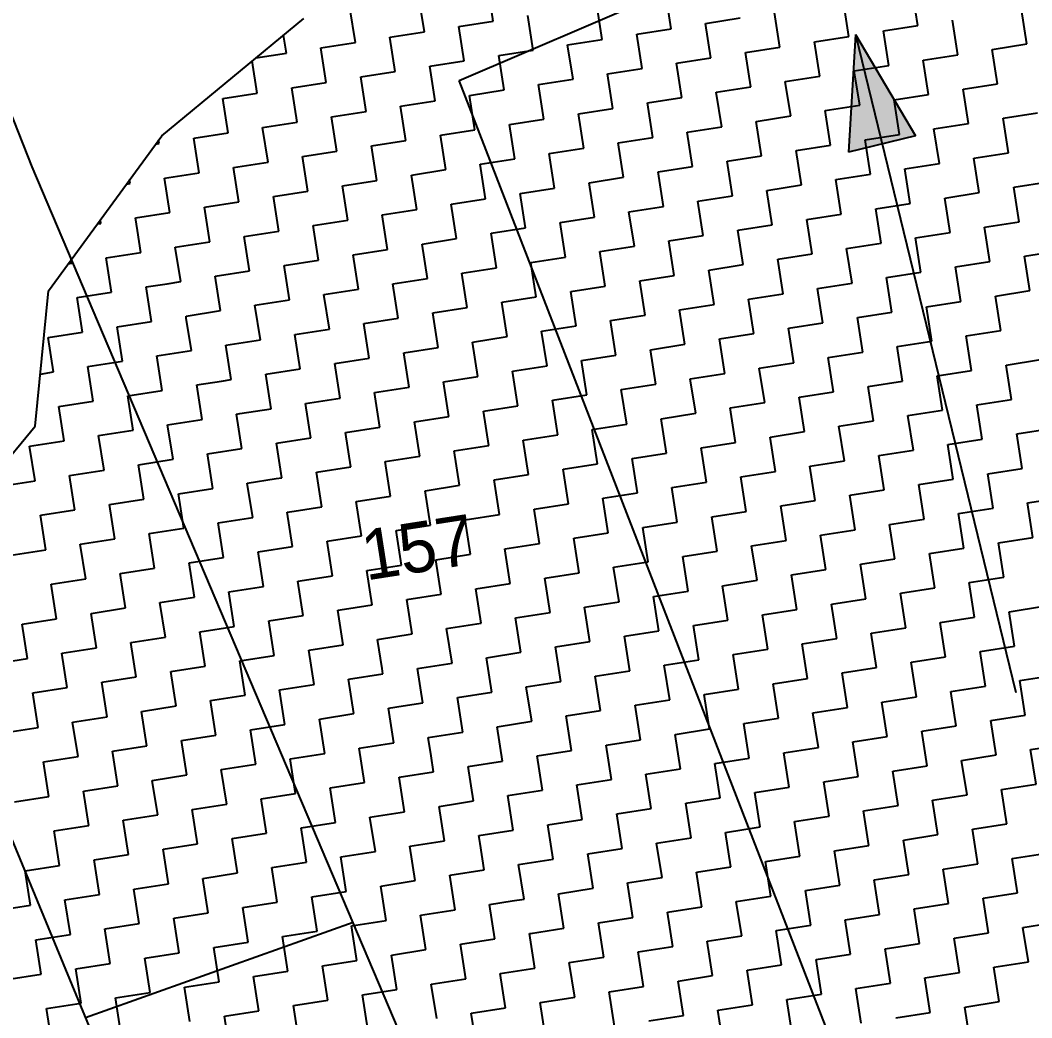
# Model space of a CAD drawing. Header units: metres. Extents: x 288488 to 290462, y 1999122 to 2001536.
# Drawn here: x 289636.4 to 289780.2, y 1999871.5 to 2000013.4 of the extents above; entities that cross this region are included whole.
import ezdxf
from ezdxf.enums import TextEntityAlignment as Align

# ---------------------------------------------------------------- set-up
doc = ezdxf.new("R2010")
doc.units = ezdxf.units.M
doc.header["$MEASUREMENT"] = 0
for name, color, linetype in [('POLY_HATCH', 12, 'Continuous'), ('POLY_PARCEL', 6, 'Continuous'), ('TEXT_PARCEL', 7, 'Continuous')]:
    doc.layers.add(name, color=color, linetype=linetype)
doc.styles.add('TEXT_MAP', font='')
doc.styles.get('TEXT_MAP').set_extended_font_data('Kruti Dev 050')

msp = doc.modelspace()

# ---------------------------------------------------------------- hatches: boundary and pattern name
h = msp.add_hatch(color=256)
h.paths.add_polyline_path([(289758.88, 1999995.78), (289763.63, 1999996.94), (289755.1, 2000011.3)])
h.paths.add_polyline_path([(289755.1, 2000011.3), (289754.13, 1999994.62), (289758.88, 1999995.78)])

# ---------------------------------------------------------------- linework, layer by layer
for p, q in [((289755.1, 2000011.3), (289754.13, 1999994.62)), ((289755.1, 2000011.3), (289777.9, 1999917.78)), ((289755.1, 2000011.3), (289763.63, 1999996.94)), ((289763.63, 1999996.94), (289754.13, 1999994.62))]:
    msp.add_line(p, q)
at = {"layer": 'POLY_HATCH', "linetype": 'Continuous'}
for p, q in [((289703.65, 2000013.24), (289702.89, 2000018.14)), ((289763.99, 2000012.59), (289763.22, 2000017.49)), ((289693.85, 2000011.71), (289693.08, 2000016.61)), ((289728.92, 2000012.15), (289728.15, 2000017.05)), ((289754.18, 2000011.06), (289753.42, 2000015.96)), ((289684.05, 2000010.19), (289683.28, 2000015.09)), ((289719.11, 2000010.62), (289718.35, 2000015.53)), ((289744.38, 2000009.54), (289743.62, 2000014.44)), ((289779.45, 2000009.98), (289778.69, 2000014.88)), ((289698.75, 2000012.47), (289703.65, 2000013.24)), ((289709.31, 2000009.1), (289708.55, 2000014)), ((289733.82, 2000012.91), (289738.72, 2000013.68)), ((289734.58, 2000008.01), (289733.82, 2000012.91)), ((289769.65, 2000008.45), (289768.89, 2000013.35)), ((289688.95, 2000010.95), (289693.85, 2000011.71)), ((289699.51, 2000007.57), (289698.75, 2000012.47)), ((289724.02, 2000011.39), (289728.92, 2000012.15)), ((289759.08, 2000011.83), (289763.99, 2000012.59)), ((289759.85, 2000006.93), (289759.08, 2000011.83)), ((289674.24, 2000008.66), (289673.84, 2000011.24)), ((289679.14, 2000009.42), (289684.05, 2000010.19)), ((289689.71, 2000006.05), (289688.95, 2000010.95)), ((289714.21, 2000009.86), (289719.11, 2000010.62)), ((289724.78, 2000006.49), (289724.02, 2000011.39)), ((289749.28, 2000010.3), (289754.18, 2000011.06)), ((289750.05, 2000005.4), (289749.28, 2000010.3)), ((289774.55, 2000009.21), (289779.45, 2000009.98)), ((289669.91, 2000007.99), (289674.24, 2000008.66)), ((289679.91, 2000004.52), (289679.14, 2000009.42)), ((289704.41, 2000008.34), (289709.31, 2000009.1)), ((289714.98, 2000004.96), (289714.21, 2000009.86)), ((289739.48, 2000008.78), (289744.38, 2000009.54)), ((289740.24, 2000003.87), (289739.48, 2000008.78)), ((289775.31, 2000004.31), (289774.55, 2000009.21)), ((289670.11, 2000003), (289669.39, 2000007.56)), ((289694.61, 2000006.81), (289699.51, 2000007.57)), ((289705.17, 2000003.44), (289704.41, 2000008.34)), ((289729.68, 2000007.25), (289734.58, 2000008.01)), ((289730.44, 2000002.35), (289729.68, 2000007.25)), ((289764.75, 2000007.69), (289769.65, 2000008.45)), ((289765.51, 2000002.79), (289764.75, 2000007.69)), ((289684.81, 2000005.29), (289689.71, 2000006.05)), ((289695.37, 2000001.91), (289694.61, 2000006.81)), ((289719.88, 2000005.72), (289724.78, 2000006.49)), ((289720.64, 2000000.82), (289719.88, 2000005.72)), ((289754.95, 2000006.16), (289759.85, 2000006.93)), ((289755.71, 2000001.26), (289754.95, 2000006.16)), ((289675.01, 2000003.76), (289679.91, 2000004.52)), ((289685.57, 2000000.38), (289684.81, 2000005.29)), ((289710.08, 2000004.2), (289714.98, 2000004.96)), ((289745.14, 2000004.64), (289750.05, 2000005.4)), ((289745.91, 1999999.74), (289745.14, 2000004.64)), ((289770.41, 2000003.55), (289775.31, 2000004.31)), ((289665.2, 2000002.23), (289670.11, 2000003)), ((289675.77, 1999998.86), (289675.01, 2000003.76)), ((289700.27, 2000002.67), (289705.17, 2000003.44)), ((289710.84, 1999999.3), (289710.08, 2000004.2)), ((289735.34, 2000003.11), (289740.24, 2000003.87)), ((289736.11, 1999998.21), (289735.34, 2000003.11)), ((289760.61, 2000002.02), (289765.51, 2000002.79)), ((289771.17, 1999998.65), (289770.41, 2000003.55)), ((289665.97, 1999997.33), (289665.2, 2000002.23)), ((289690.47, 2000001.15), (289695.37, 2000001.91)), ((289701.04, 1999997.77), (289700.27, 2000002.67)), ((289725.54, 2000001.59), (289730.44, 2000002.35)), ((289726.3, 1999996.68), (289725.54, 2000001.59)), ((289761.37, 1999997.12), (289760.61, 2000002.02)), ((289680.67, 1999999.62), (289685.57, 2000000.38)), ((289691.23, 1999996.25), (289690.47, 2000001.15)), ((289715.74, 2000000.06), (289720.64, 2000000.82)), ((289716.5, 1999995.16), (289715.74, 2000000.06)), ((289750.81, 2000000.5), (289755.71, 2000001.26)), ((289751.57, 1999995.6), (289750.81, 2000000.5)), ((289776.08, 1999999.41), (289780.98, 2000000.17)), ((289670.87, 1999998.1), (289675.77, 1999998.86)), ((289681.43, 1999994.72), (289680.67, 1999999.62)), ((289705.94, 1999998.53), (289710.84, 1999999.3)), ((289706.7, 1999993.63), (289705.94, 1999998.53)), ((289741.01, 1999998.97), (289745.91, 1999999.74)), ((289741.77, 1999994.07), (289741.01, 1999998.97)), ((289766.27, 1999997.89), (289771.17, 1999998.65)), ((289776.84, 1999994.51), (289776.08, 1999999.41)), ((289661.07, 1999996.57), (289665.97, 1999997.33)), ((289671.63, 1999993.19), (289670.87, 1999998.1)), ((289696.14, 1999997.01), (289701.04, 1999997.77)), ((289731.2, 1999997.45), (289736.11, 1999998.21)), ((289731.97, 1999992.55), (289731.2, 1999997.45)), ((289756.47, 1999996.36), (289761.37, 1999997.12)), ((289767.04, 1999992.99), (289766.27, 1999997.89)), ((289655.66, 1999995.73), (289656.17, 1999995.81)), ((289656.17, 1999995.81), (289656.09, 1999996.31)), ((289661.83, 1999991.67), (289661.07, 1999996.57)), ((289686.33, 1999995.48), (289691.23, 1999996.25)), ((289696.9, 1999992.11), (289696.14, 1999997.01)), ((289721.4, 1999995.92), (289726.3, 1999996.68)), ((289722.17, 1999991.02), (289721.4, 1999995.92)), ((289746.67, 1999994.84), (289751.57, 1999995.6)), ((289757.23, 1999991.46), (289756.47, 1999996.36)), ((289676.53, 1999993.96), (289681.43, 1999994.72)), ((289687.1, 1999990.58), (289686.33, 1999995.48)), ((289711.6, 1999994.4), (289716.5, 1999995.16)), ((289712.36, 1999989.5), (289711.6, 1999994.4)), ((289747.43, 1999989.93), (289746.67, 1999994.84)), ((289771.94, 1999993.75), (289776.84, 1999994.51)), ((289666.73, 1999992.43), (289671.63, 1999993.19)), ((289677.29, 1999989.06), (289676.53, 1999993.96)), ((289701.8, 1999992.87), (289706.7, 1999993.63)), ((289702.56, 1999987.97), (289701.8, 1999992.87)), ((289736.87, 1999993.31), (289741.77, 1999994.07)), ((289737.63, 1999988.41), (289736.87, 1999993.31)), ((289762.14, 1999992.22), (289767.04, 1999992.99)), ((289772.7, 1999988.85), (289771.94, 1999993.75)), ((289656.93, 1999990.91), (289661.83, 1999991.67)), ((289667.49, 1999987.53), (289666.73, 1999992.43)), ((289692, 1999991.35), (289696.9, 1999992.11)), ((289692.76, 1999986.44), (289692, 1999991.35)), ((289727.07, 1999991.78), (289731.97, 1999992.55)), ((289727.83, 1999986.88), (289727.07, 1999991.78)), ((289752.33, 1999990.7), (289757.23, 1999991.46)), ((289762.9, 1999987.32), (289762.14, 1999992.22)), ((289651.52, 1999990.06), (289652.03, 1999990.14)), ((289652.03, 1999990.14), (289651.95, 1999990.65)), ((289657.69, 1999986.01), (289656.93, 1999990.91)), ((289682.2, 1999989.82), (289687.1, 1999990.58)), ((289717.26, 1999990.26), (289722.17, 1999991.02)), ((289718.03, 1999985.36), (289717.26, 1999990.26)), ((289742.53, 1999989.17), (289747.43, 1999989.93)), ((289753.1, 1999985.8), (289752.33, 1999990.7)), ((289777.6, 1999989.61), (289782.5, 1999990.37)), ((289672.39, 1999988.29), (289677.29, 1999989.06)), ((289682.96, 1999984.92), (289682.2, 1999989.82)), ((289707.46, 1999988.73), (289712.36, 1999989.5)), ((289708.23, 1999983.83), (289707.46, 1999988.73)), ((289732.73, 1999987.65), (289737.63, 1999988.41)), ((289743.29, 1999984.27), (289742.53, 1999989.17)), ((289767.8, 1999988.08), (289772.7, 1999988.85)), ((289778.36, 1999984.71), (289777.6, 1999989.61)), ((289662.59, 1999986.77), (289667.49, 1999987.53)), ((289673.16, 1999983.39), (289672.39, 1999988.29)), ((289697.66, 1999987.21), (289702.56, 1999987.97)), ((289698.42, 1999982.31), (289697.66, 1999987.21)), ((289733.49, 1999982.75), (289732.73, 1999987.65)), ((289758, 1999986.56), (289762.9, 1999987.32)), ((289768.56, 1999983.18), (289767.8, 1999988.08)), ((289652.79, 1999985.24), (289657.69, 1999986.01)), ((289663.35, 1999981.87), (289662.59, 1999986.77)), ((289687.86, 1999985.68), (289692.76, 1999986.44)), ((289688.62, 1999980.78), (289687.86, 1999985.68)), ((289722.93, 1999986.12), (289727.83, 1999986.88)), ((289723.69, 1999981.22), (289722.93, 1999986.12)), ((289748.2, 1999985.03), (289753.1, 1999985.8)), ((289758.76, 1999981.66), (289758, 1999986.56)), ((289647.38, 1999984.4), (289647.89, 1999984.48)), ((289647.89, 1999984.48), (289647.81, 1999984.99)), ((289653.07, 1999983.47), (289652.79, 1999985.24)), ((289678.06, 1999984.16), (289682.96, 1999984.92)), ((289678.82, 1999979.26), (289678.06, 1999984.16)), ((289713.13, 1999984.59), (289718.03, 1999985.36)), ((289713.89, 1999979.69), (289713.13, 1999984.59)), ((289738.39, 1999983.51), (289743.29, 1999984.27)), ((289748.96, 1999980.13), (289748.2, 1999985.03)), ((289773.46, 1999983.95), (289778.36, 1999984.71)), ((289653.55, 1999980.34), (289653.07, 1999983.47)), ((289668.26, 1999982.63), (289673.16, 1999983.39)), ((289703.32, 1999983.07), (289708.23, 1999983.83)), ((289704.09, 1999978.17), (289703.32, 1999983.07)), ((289728.59, 1999981.98), (289733.49, 1999982.75)), ((289739.16, 1999978.61), (289738.39, 1999983.51)), ((289763.66, 1999982.42), (289768.56, 1999983.18)), ((289774.23, 1999979.05), (289773.46, 1999983.95)), ((289658.45, 1999981.1), (289663.35, 1999981.87)), ((289669.02, 1999977.73), (289668.26, 1999982.63)), ((289693.52, 1999981.54), (289698.42, 1999982.31)), ((289694.29, 1999976.64), (289693.52, 1999981.54)), ((289729.35, 1999977.08), (289728.59, 1999981.98)), ((289753.86, 1999980.9), (289758.76, 1999981.66)), ((289764.42, 1999977.52), (289763.66, 1999982.42)), ((289648.65, 1999979.58), (289653.55, 1999980.34)), ((289659.22, 1999976.2), (289658.45, 1999981.1)), ((289683.72, 1999980.02), (289688.62, 1999980.78)), ((289684.48, 1999975.12), (289683.72, 1999980.02)), ((289718.79, 1999980.46), (289723.69, 1999981.22)), ((289719.55, 1999975.56), (289718.79, 1999980.46)), ((289744.06, 1999979.37), (289748.96, 1999980.13)), ((289754.62, 1999975.99), (289753.86, 1999980.9)), ((289779.13, 1999979.81), (289784.03, 1999980.57)), ((289779.89, 1999974.91), (289779.13, 1999979.81)), ((289643.24, 1999978.74), (289643.75, 1999978.82)), ((289643.75, 1999978.82), (289643.67, 1999979.33)), ((289649.41, 1999974.68), (289648.65, 1999979.58)), ((289673.92, 1999978.49), (289678.82, 1999979.26)), ((289674.68, 1999973.59), (289673.92, 1999978.49)), ((289708.99, 1999978.93), (289713.89, 1999979.69)), ((289709.75, 1999974.03), (289708.99, 1999978.93)), ((289734.26, 1999977.84), (289739.16, 1999978.61)), ((289744.82, 1999974.47), (289744.06, 1999979.37)), ((289769.32, 1999978.28), (289774.23, 1999979.05)), ((289664.12, 1999976.97), (289669.02, 1999977.73)), ((289664.88, 1999972.07), (289664.12, 1999976.97)), ((289699.19, 1999977.41), (289704.09, 1999978.17)), ((289699.95, 1999972.5), (289699.19, 1999977.41)), ((289724.45, 1999976.32), (289729.35, 1999977.08)), ((289735.02, 1999972.94), (289734.26, 1999977.84)), ((289759.52, 1999976.76), (289764.42, 1999977.52)), ((289770.09, 1999973.38), (289769.32, 1999978.28)), ((289654.32, 1999975.44), (289657.29, 1999975.9)), ((289657.29, 1999975.9), (289659.22, 1999976.2)), ((289689.38, 1999975.88), (289694.29, 1999976.64)), ((289690.15, 1999970.98), (289689.38, 1999975.88)), ((289714.65, 1999974.79), (289719.55, 1999975.56)), ((289725.22, 1999971.42), (289724.45, 1999976.32)), ((289749.72, 1999975.23), (289754.62, 1999975.99)), ((289760.29, 1999971.86), (289759.52, 1999976.76)), ((289644.51, 1999973.92), (289649.41, 1999974.68)), ((289655.08, 1999970.54), (289654.32, 1999975.44)), ((289679.58, 1999974.35), (289684.48, 1999975.12)), ((289680.35, 1999969.45), (289679.58, 1999974.35)), ((289715.41, 1999969.89), (289714.65, 1999974.79)), ((289739.92, 1999973.71), (289744.82, 1999974.47)), ((289750.48, 1999970.33), (289749.72, 1999975.23)), ((289774.99, 1999974.14), (289779.89, 1999974.91)), ((289775.75, 1999969.24), (289774.99, 1999974.14)), ((289645.28, 1999969.01), (289644.51, 1999973.92)), ((289669.78, 1999972.83), (289674.68, 1999973.59)), ((289670.54, 1999967.93), (289669.78, 1999972.83)), ((289704.85, 1999973.27), (289709.75, 1999974.03)), ((289705.61, 1999968.37), (289704.85, 1999973.27)), ((289730.12, 1999972.18), (289735.02, 1999972.94)), ((289740.68, 1999968.81), (289739.92, 1999973.71)), ((289765.19, 1999972.62), (289770.09, 1999973.38)), ((289765.95, 1999967.72), (289765.19, 1999972.62)), ((289659.98, 1999971.3), (289664.88, 1999972.07)), ((289660.02, 1999971.02), (289659.98, 1999971.3)), ((289695.05, 1999971.74), (289699.95, 1999972.5)), ((289695.81, 1999966.84), (289695.05, 1999971.74)), ((289720.32, 1999970.65), (289725.22, 1999971.42)), ((289730.88, 1999967.28), (289730.12, 1999972.18)), ((289755.39, 1999971.09), (289760.29, 1999971.86)), ((289650.18, 1999969.78), (289655.08, 1999970.54)), ((289650.94, 1999964.88), (289650.18, 1999969.78)), ((289660.74, 1999966.4), (289660.02, 1999971.02)), ((289685.25, 1999970.22), (289690.15, 1999970.98)), ((289686.01, 1999965.32), (289685.25, 1999970.22)), ((289710.51, 1999969.13), (289715.41, 1999969.89)), ((289721.08, 1999965.75), (289720.32, 1999970.65)), ((289745.58, 1999969.57), (289750.48, 1999970.33)), ((289756.15, 1999966.19), (289755.39, 1999971.09)), ((289640.38, 1999968.25), (289645.28, 1999969.01)), ((289675.44, 1999968.69), (289680.35, 1999969.45)), ((289676.21, 1999963.79), (289675.44, 1999968.69)), ((289700.71, 1999967.6), (289705.61, 1999968.37)), ((289711.28, 1999964.23), (289710.51, 1999969.13)), ((289735.78, 1999968.04), (289740.68, 1999968.81)), ((289746.35, 1999964.67), (289745.58, 1999969.57)), ((289770.85, 1999968.48), (289775.75, 1999969.24)), ((289771.61, 1999963.58), (289770.85, 1999968.48)), ((289641.14, 1999963.35), (289640.38, 1999968.25)), ((289665.64, 1999967.16), (289670.54, 1999967.93)), ((289666.41, 1999962.26), (289665.64, 1999967.16)), ((289701.47, 1999962.7), (289700.71, 1999967.6)), ((289725.98, 1999966.52), (289730.88, 1999967.28)), ((289736.54, 1999963.14), (289735.78, 1999968.04)), ((289761.05, 1999966.96), (289765.95, 1999967.72)), ((289761.81, 1999962.05), (289761.05, 1999966.96)), ((289655.84, 1999965.64), (289660.74, 1999966.4)), ((289656.6, 1999960.74), (289655.84, 1999965.64)), ((289690.91, 1999966.08), (289695.81, 1999966.84)), ((289691.67, 1999961.18), (289690.91, 1999966.08)), ((289716.18, 1999964.99), (289721.08, 1999965.75)), ((289726.74, 1999961.62), (289725.98, 1999966.52)), ((289751.25, 1999965.43), (289756.15, 1999966.19)), ((289752.01, 1999960.53), (289751.25, 1999965.43)), ((289646.04, 1999964.11), (289650.94, 1999964.88)), ((289646.8, 1999959.21), (289646.04, 1999964.11)), ((289681.11, 1999964.55), (289686.01, 1999965.32)), ((289681.87, 1999959.65), (289681.11, 1999964.55)), ((289706.38, 1999963.47), (289711.28, 1999964.23)), ((289716.94, 1999960.09), (289716.18, 1999964.99)), ((289741.45, 1999963.9), (289746.35, 1999964.67)), ((289776.51, 1999964.34), (289781.42, 1999965.11)), ((289777.28, 1999959.44), (289776.51, 1999964.34)), ((289639.28, 1999963.06), (289641.14, 1999963.35)), ((289671.31, 1999963.03), (289676.21, 1999963.79)), ((289672.07, 1999958.13), (289671.31, 1999963.03)), ((289696.57, 1999961.94), (289701.47, 1999962.7)), ((289707.14, 1999958.56), (289706.38, 1999963.47)), ((289731.64, 1999962.38), (289736.54, 1999963.14)), ((289742.21, 1999959), (289741.45, 1999963.9)), ((289766.71, 1999962.82), (289771.61, 1999963.58)), ((289767.48, 1999957.92), (289766.71, 1999962.82)), ((289661.5, 1999961.5), (289665.04, 1999962.05)), ((289662.27, 1999956.6), (289661.5, 1999961.5)), ((289665.04, 1999962.05), (289666.41, 1999962.26)), ((289686.77, 1999960.41), (289691.67, 1999961.18)), ((289697.34, 1999957.04), (289696.57, 1999961.94)), ((289721.84, 1999960.85), (289726.74, 1999961.62)), ((289732.41, 1999957.48), (289731.64, 1999962.38)), ((289756.91, 1999961.29), (289761.81, 1999962.05)), ((289757.67, 1999956.39), (289756.91, 1999961.29)), ((289651.7, 1999959.98), (289656.6, 1999960.74)), ((289652.47, 1999955.07), (289651.7, 1999959.98)), ((289687.54, 1999955.51), (289686.77, 1999960.41)), ((289712.04, 1999959.33), (289716.94, 1999960.09)), ((289722.6, 1999955.95), (289721.84, 1999960.85)), ((289747.11, 1999959.77), (289752.01, 1999960.53)), ((289747.87, 1999954.87), (289747.11, 1999959.77)), ((289641.9, 1999958.45), (289646.8, 1999959.21)), ((289642.66, 1999953.55), (289641.9, 1999958.45)), ((289676.97, 1999958.89), (289681.87, 1999959.65)), ((289677.73, 1999953.99), (289676.97, 1999958.89)), ((289702.24, 1999957.8), (289707.14, 1999958.56)), ((289712.8, 1999954.43), (289712.04, 1999959.33)), ((289737.31, 1999958.24), (289742.21, 1999959)), ((289738.07, 1999953.34), (289737.31, 1999958.24)), ((289772.38, 1999958.68), (289777.28, 1999959.44)), ((289773.14, 1999953.78), (289772.38, 1999958.68)), ((289667.17, 1999957.36), (289667.62, 1999957.43)), ((289667.93, 1999952.46), (289667.17, 1999957.36)), ((289667.62, 1999957.43), (289672.07, 1999958.13)), ((289692.44, 1999956.28), (289697.34, 1999957.04)), ((289703, 1999952.9), (289702.24, 1999957.8)), ((289727.51, 1999956.71), (289732.41, 1999957.48)), ((289762.57, 1999957.15), (289767.48, 1999957.92)), ((289763.34, 1999952.25), (289762.57, 1999957.15)), ((289657.37, 1999955.84), (289662.27, 1999956.6)), ((289658.13, 1999950.94), (289657.37, 1999955.84)), ((289682.63, 1999954.75), (289687.54, 1999955.51)), ((289693.2, 1999951.38), (289692.44, 1999956.28)), ((289717.7, 1999955.19), (289722.6, 1999955.95)), ((289728.27, 1999951.81), (289727.51, 1999956.71)), ((289752.77, 1999955.63), (289757.67, 1999956.39)), ((289753.54, 1999950.73), (289752.77, 1999955.63)), ((289647.56, 1999954.31), (289652.47, 1999955.07)), ((289648.33, 1999949.41), (289647.56, 1999954.31)), ((289672.83, 1999953.22), (289677.73, 1999953.99)), ((289683.4, 1999949.85), (289682.63, 1999954.75)), ((289707.9, 1999953.66), (289712.8, 1999954.43)), ((289718.47, 1999950.29), (289717.7, 1999955.19)), ((289742.97, 1999954.1), (289747.87, 1999954.87)), ((289743.73, 1999949.2), (289742.97, 1999954.1)), ((289778.04, 1999954.54), (289782.94, 1999955.3)), ((289778.8, 1999949.64), (289778.04, 1999954.54)), ((289637.76, 1999952.79), (289642.66, 1999953.55)), ((289638.53, 1999947.89), (289637.76, 1999952.79)), ((289673.6, 1999948.32), (289672.83, 1999953.22)), ((289698.1, 1999952.14), (289703, 1999952.9)), ((289708.66, 1999948.76), (289707.9, 1999953.66)), ((289733.17, 1999952.58), (289738.07, 1999953.34)), ((289733.93, 1999947.68), (289733.17, 1999952.58)), ((289768.24, 1999953.02), (289773.14, 1999953.78)), ((289769, 1999948.11), (289768.24, 1999953.02)), ((289663.03, 1999951.7), (289667.93, 1999952.46)), ((289663.79, 1999946.8), (289663.03, 1999951.7)), ((289688.3, 1999950.61), (289693.2, 1999951.38)), ((289698.86, 1999947.24), (289698.1, 1999952.14)), ((289723.37, 1999951.05), (289728.27, 1999951.81)), ((289724.13, 1999946.15), (289723.37, 1999951.05)), ((289758.44, 1999951.49), (289763.34, 1999952.25)), ((289759.2, 1999946.59), (289758.44, 1999951.49)), ((289653.23, 1999950.17), (289658.13, 1999950.94)), ((289653.99, 1999945.27), (289653.23, 1999950.17)), ((289678.5, 1999949.09), (289683.4, 1999949.85)), ((289689.06, 1999945.71), (289688.3, 1999950.61)), ((289713.57, 1999949.53), (289718.47, 1999950.29)), ((289748.63, 1999949.96), (289753.54, 1999950.73)), ((289749.4, 1999945.06), (289748.63, 1999949.96)), ((289773.9, 1999948.88), (289778.8, 1999949.64)), ((289643.43, 1999948.65), (289648.33, 1999949.41)), ((289644.19, 1999943.75), (289643.43, 1999948.65)), ((289668.69, 1999947.56), (289672.78, 1999948.2)), ((289672.78, 1999948.2), (289673.6, 1999948.32)), ((289679.26, 1999944.19), (289678.5, 1999949.09)), ((289703.76, 1999948), (289708.66, 1999948.76)), ((289714.33, 1999944.62), (289713.57, 1999949.53)), ((289738.83, 1999948.44), (289743.73, 1999949.2)), ((289739.6, 1999943.54), (289738.83, 1999948.44)), ((289774.66, 1999943.98), (289773.9, 1999948.88)), ((289633.63, 1999947.12), (289638.53, 1999947.89)), ((289658.89, 1999946.04), (289663.79, 1999946.8)), ((289669.46, 1999942.66), (289668.69, 1999947.56)), ((289693.96, 1999946.47), (289698.86, 1999947.24)), ((289704.53, 1999943.1), (289703.76, 1999948)), ((289729.03, 1999946.91), (289733.93, 1999947.68)), ((289729.79, 1999942.01), (289729.03, 1999946.91)), ((289764.1, 1999947.35), (289769, 1999948.11)), ((289764.86, 1999942.45), (289764.1, 1999947.35)), ((289659.66, 1999941.13), (289658.89, 1999946.04)), ((289684.16, 1999944.95), (289689.06, 1999945.71)), ((289694.72, 1999941.57), (289693.96, 1999946.47)), ((289719.23, 1999945.39), (289724.13, 1999946.15)), ((289719.99, 1999940.49), (289719.23, 1999945.39)), ((289754.3, 1999945.83), (289759.2, 1999946.59)), ((289755.06, 1999940.93), (289754.3, 1999945.83)), ((289779.57, 1999944.74), (289784.47, 1999945.5)), ((289649.09, 1999944.51), (289653.99, 1999945.27)), ((289649.85, 1999939.61), (289649.09, 1999944.51)), ((289675.36, 1999943.58), (289679.26, 1999944.19)), ((289684.92, 1999940.05), (289684.16, 1999944.95)), ((289709.43, 1999943.86), (289714.33, 1999944.62)), ((289710.19, 1999938.96), (289709.43, 1999943.86)), ((289744.5, 1999944.3), (289749.4, 1999945.06)), ((289745.26, 1999939.4), (289744.5, 1999944.3)), ((289769.76, 1999943.21), (289774.66, 1999943.98)), ((289780.33, 1999939.84), (289779.57, 1999944.74)), ((289639.29, 1999942.98), (289644.19, 1999943.75)), ((289640.05, 1999938.08), (289639.29, 1999942.98)), ((289664.56, 1999941.9), (289669.46, 1999942.66)), ((289674.36, 1999943.42), (289675.36, 1999943.58)), ((289675.12, 1999938.52), (289674.36, 1999943.42)), ((289699.63, 1999942.34), (289704.53, 1999943.1)), ((289734.69, 1999942.77), (289739.6, 1999943.54)), ((289735.46, 1999937.87), (289734.69, 1999942.77)), ((289759.96, 1999941.69), (289764.86, 1999942.45)), ((289770.53, 1999938.31), (289769.76, 1999943.21)), ((289654.75, 1999940.37), (289659.66, 1999941.13)), ((289665.32, 1999937), (289664.56, 1999941.9)), ((289689.82, 1999940.81), (289694.72, 1999941.57)), ((289700.39, 1999937.44), (289699.63, 1999942.34)), ((289724.89, 1999941.25), (289729.79, 1999942.01)), ((289725.66, 1999936.35), (289724.89, 1999941.25)), ((289760.72, 1999936.79), (289759.96, 1999941.69)), ((289644.95, 1999938.85), (289649.85, 1999939.61)), ((289655.52, 1999935.47), (289654.75, 1999940.37)), ((289680.02, 1999939.28), (289684.92, 1999940.05)), ((289690.59, 1999935.91), (289689.82, 1999940.81)), ((289715.09, 1999939.72), (289719.99, 1999940.49)), ((289715.85, 1999934.82), (289715.09, 1999939.72)), ((289750.16, 1999940.16), (289755.06, 1999940.93)), ((289750.92, 1999935.26), (289750.16, 1999940.16)), ((289775.43, 1999939.08), (289780.33, 1999939.84)), ((289645.72, 1999933.95), (289644.95, 1999938.85)), ((289670.22, 1999937.76), (289675.12, 1999938.52)), ((289680.78, 1999934.38), (289680.02, 1999939.28)), ((289705.29, 1999938.2), (289710.19, 1999938.96)), ((289706.05, 1999933.3), (289705.29, 1999938.2)), ((289740.36, 1999938.64), (289745.26, 1999939.4)), ((289741.12, 1999933.74), (289740.36, 1999938.64)), ((289765.63, 1999937.55), (289770.53, 1999938.31)), ((289776.19, 1999934.17), (289775.43, 1999939.08)), ((289635.15, 1999937.32), (289640.05, 1999938.08)), ((289660.42, 1999936.23), (289665.32, 1999937)), ((289670.98, 1999932.86), (289670.22, 1999937.76)), ((289695.49, 1999936.67), (289700.39, 1999937.44)), ((289696.25, 1999931.77), (289695.49, 1999936.67)), ((289730.56, 1999937.11), (289735.46, 1999937.87)), ((289731.32, 1999932.21), (289730.56, 1999937.11)), ((289755.82, 1999936.02), (289760.72, 1999936.79)), ((289766.39, 1999932.65), (289765.63, 1999937.55)), ((289650.62, 1999934.71), (289655.52, 1999935.47)), ((289661.18, 1999931.33), (289660.42, 1999936.23)), ((289685.69, 1999935.15), (289690.59, 1999935.91)), ((289720.75, 1999935.59), (289725.66, 1999936.35)), ((289721.52, 1999930.68), (289720.75, 1999935.59)), ((289746.02, 1999934.5), (289750.92, 1999935.26)), ((289756.59, 1999931.12), (289755.82, 1999936.02)), ((289640.81, 1999933.18), (289645.72, 1999933.95)), ((289651.38, 1999929.81), (289650.62, 1999934.71)), ((289675.88, 1999933.62), (289680.52, 1999934.34)), ((289680.52, 1999934.34), (289680.78, 1999934.38)), ((289686.45, 1999930.25), (289685.69, 1999935.15)), ((289710.95, 1999934.06), (289715.85, 1999934.82)), ((289711.72, 1999929.16), (289710.95, 1999934.06)), ((289746.78, 1999929.6), (289746.02, 1999934.5)), ((289771.29, 1999933.41), (289776.19, 1999934.17)), ((289641.58, 1999928.28), (289640.81, 1999933.18)), ((289666.08, 1999932.1), (289670.98, 1999932.86)), ((289676.65, 1999928.72), (289675.88, 1999933.62)), ((289701.15, 1999932.53), (289706.05, 1999933.3)), ((289701.91, 1999927.63), (289701.15, 1999932.53)), ((289736.22, 1999932.97), (289741.12, 1999933.74)), ((289736.98, 1999928.07), (289736.22, 1999932.97)), ((289761.49, 1999931.89), (289766.39, 1999932.65)), ((289772.05, 1999928.51), (289771.29, 1999933.41)), ((289656.28, 1999930.57), (289661.18, 1999931.33)), ((289666.84, 1999927.19), (289666.08, 1999932.1)), ((289691.35, 1999931.01), (289696.25, 1999931.77)), ((289692.11, 1999926.11), (289691.35, 1999931.01)), ((289726.42, 1999931.45), (289731.32, 1999932.21)), ((289727.18, 1999926.55), (289726.42, 1999931.45)), ((289751.69, 1999930.36), (289756.59, 1999931.12)), ((289762.25, 1999926.99), (289761.49, 1999931.89)), ((289646.48, 1999929.04), (289651.38, 1999929.81)), ((289657.04, 1999925.67), (289656.28, 1999930.57)), ((289681.55, 1999929.48), (289683.1, 1999929.72)), ((289682.31, 1999924.58), (289681.55, 1999929.48)), ((289683.1, 1999929.72), (289686.45, 1999930.25)), ((289716.62, 1999929.92), (289721.52, 1999930.68)), ((289717.38, 1999925.02), (289716.62, 1999929.92)), ((289741.88, 1999928.83), (289746.78, 1999929.6)), ((289752.45, 1999925.46), (289751.69, 1999930.36)), ((289776.95, 1999929.27), (289781.85, 1999930.04)), ((289636.68, 1999927.52), (289641.58, 1999928.28)), ((289647.24, 1999924.14), (289646.48, 1999929.04)), ((289671.75, 1999927.96), (289676.65, 1999928.72)), ((289706.81, 1999928.4), (289711.72, 1999929.16)), ((289707.58, 1999923.5), (289706.81, 1999928.4)), ((289732.08, 1999927.31), (289736.98, 1999928.07)), ((289742.65, 1999923.93), (289741.88, 1999928.83)), ((289767.15, 1999927.75), (289772.05, 1999928.51)), ((289777.72, 1999924.37), (289776.95, 1999929.27)), ((289637.44, 1999922.62), (289636.68, 1999927.52)), ((289661.94, 1999926.43), (289666.84, 1999927.19)), ((289672.51, 1999923.06), (289671.75, 1999927.96)), ((289697.01, 1999926.87), (289701.91, 1999927.63)), ((289697.78, 1999921.97), (289697.01, 1999926.87)), ((289732.84, 1999922.41), (289732.08, 1999927.31)), ((289757.35, 1999926.22), (289762.25, 1999926.99)), ((289767.91, 1999922.85), (289767.15, 1999927.75)), ((289652.14, 1999924.91), (289657.04, 1999925.67)), ((289662.71, 1999921.53), (289661.94, 1999926.43)), ((289687.21, 1999925.34), (289692.11, 1999926.11)), ((289687.85, 1999921.22), (289687.21, 1999925.34)), ((289722.28, 1999925.78), (289727.18, 1999926.55)), ((289723.04, 1999920.88), (289722.28, 1999925.78)), ((289747.55, 1999924.7), (289752.45, 1999925.46)), ((289758.11, 1999921.32), (289757.35, 1999926.22)), ((289642.34, 1999923.38), (289647.24, 1999924.14)), ((289652.9, 1999920.01), (289652.14, 1999924.91)), ((289677.41, 1999923.82), (289682.31, 1999924.58)), ((289678.17, 1999918.92), (289677.41, 1999923.82)), ((289712.48, 1999924.26), (289717.38, 1999925.02)), ((289713.24, 1999919.36), (289712.48, 1999924.26)), ((289737.75, 1999923.17), (289742.65, 1999923.93)), ((289748.31, 1999919.8), (289747.55, 1999924.7)), ((289772.81, 1999923.61), (289777.72, 1999924.37)), ((289632.54, 1999921.85), (289637.44, 1999922.62)), ((289643.1, 1999918.48), (289642.34, 1999923.38)), ((289667.61, 1999922.29), (289672.51, 1999923.06)), ((289668.37, 1999917.39), (289667.61, 1999922.29)), ((289702.68, 1999922.73), (289707.58, 1999923.5)), ((289703.44, 1999917.83), (289702.68, 1999922.73)), ((289727.94, 1999921.65), (289732.84, 1999922.41)), ((289738.51, 1999918.27), (289737.75, 1999923.17)), ((289763.01, 1999922.08), (289767.91, 1999922.85)), ((289773.58, 1999918.71), (289772.81, 1999923.61)), ((289657.81, 1999920.77), (289662.71, 1999921.53)), ((289687.97, 1999920.44), (289687.85, 1999921.22)), ((289692.87, 1999921.21), (289697.78, 1999921.97)), ((289693.64, 1999916.31), (289692.87, 1999921.21)), ((289718.14, 1999920.12), (289723.04, 1999920.88)), ((289728.71, 1999916.74), (289727.94, 1999921.65)), ((289753.21, 1999920.56), (289758.11, 1999921.32)), ((289763.78, 1999917.18), (289763.01, 1999922.08)), ((289648, 1999919.24), (289652.9, 1999920.01)), ((289658.57, 1999915.87), (289657.81, 1999920.77)), ((289683.07, 1999919.68), (289687.97, 1999920.44)), ((289683.84, 1999914.78), (289683.07, 1999919.68)), ((289718.9, 1999915.22), (289718.14, 1999920.12)), ((289743.41, 1999919.03), (289748.31, 1999919.8)), ((289753.97, 1999915.66), (289753.21, 1999920.56)), ((289778.48, 1999919.47), (289783.38, 1999920.23)), ((289779.24, 1999914.57), (289778.48, 1999919.47)), ((289638.2, 1999917.72), (289643.1, 1999918.48)), ((289648.77, 1999914.34), (289648, 1999919.24)), ((289673.27, 1999918.16), (289678.17, 1999918.92)), ((289674.03, 1999913.25), (289673.27, 1999918.16)), ((289708.34, 1999918.59), (289713.24, 1999919.36)), ((289709.1, 1999913.69), (289708.34, 1999918.59)), ((289733.61, 1999917.51), (289738.51, 1999918.27)), ((289744.17, 1999914.13), (289743.41, 1999919.03)), ((289768.68, 1999917.95), (289773.58, 1999918.71)), ((289638.96, 1999912.82), (289638.2, 1999917.72)), ((289663.47, 1999916.63), (289668.37, 1999917.39)), ((289664.23, 1999911.73), (289663.47, 1999916.63)), ((289698.54, 1999917.07), (289703.44, 1999917.83)), ((289699.3, 1999912.17), (289698.54, 1999917.07)), ((289723.81, 1999915.98), (289728.71, 1999916.74)), ((289734.37, 1999912.61), (289733.61, 1999917.51)), ((289758.88, 1999916.42), (289763.78, 1999917.18)), ((289769.44, 1999913.05), (289768.68, 1999917.95)), ((289653.67, 1999915.1), (289658.57, 1999915.87)), ((289654.43, 1999910.2), (289653.67, 1999915.1)), ((289688.74, 1999915.54), (289690.84, 1999915.87)), ((289689.5, 1999910.64), (289688.74, 1999915.54)), ((289690.84, 1999915.87), (289693.64, 1999916.31)), ((289714, 1999914.46), (289718.9, 1999915.22)), ((289724.57, 1999911.08), (289723.81, 1999915.98)), ((289749.07, 1999914.9), (289753.97, 1999915.66)), ((289759.64, 1999911.52), (289758.88, 1999916.42)), ((289643.87, 1999913.58), (289648.77, 1999914.34)), ((289678.93, 1999914.02), (289683.84, 1999914.78)), ((289679.7, 1999909.12), (289678.93, 1999914.02)), ((289704.2, 1999912.93), (289709.1, 1999913.69)), ((289714.77, 1999909.56), (289714, 1999914.46)), ((289739.27, 1999913.37), (289744.17, 1999914.13)), ((289749.84, 1999909.99), (289749.07, 1999914.9)), ((289774.34, 1999913.81), (289779.24, 1999914.57)), ((289775.1, 1999908.91), (289774.34, 1999913.81)), ((289634.06, 1999912.05), (289638.96, 1999912.82)), ((289644.63, 1999908.68), (289643.87, 1999913.58)), ((289669.13, 1999912.49), (289674.03, 1999913.25)), ((289669.9, 1999907.59), (289669.13, 1999912.49)), ((289704.97, 1999908.03), (289704.2, 1999912.93)), ((289729.47, 1999911.84), (289734.37, 1999912.61)), ((289740.03, 1999908.47), (289739.27, 1999913.37)), ((289764.54, 1999912.28), (289769.44, 1999913.05)), ((289765.3, 1999907.38), (289764.54, 1999912.28)), ((289659.33, 1999910.97), (289664.23, 1999911.73)), ((289660.09, 1999906.07), (289659.33, 1999910.97)), ((289694.4, 1999911.41), (289699.3, 1999912.17)), ((289694.81, 1999908.77), (289694.4, 1999911.41)), ((289719.67, 1999910.32), (289724.57, 1999911.08)), ((289730.23, 1999906.94), (289729.47, 1999911.84)), ((289754.74, 1999910.76), (289759.64, 1999911.52)), ((289649.53, 1999909.44), (289654.43, 1999910.2)), ((289650.29, 1999904.54), (289649.53, 1999909.44)), ((289684.6, 1999909.88), (289689.5, 1999910.64)), ((289685.36, 1999904.98), (289684.6, 1999909.88)), ((289709.87, 1999908.79), (289714.77, 1999909.56)), ((289720.43, 1999905.42), (289719.67, 1999910.32)), ((289744.94, 1999909.23), (289749.84, 1999909.99)), ((289755.5, 1999905.86), (289754.74, 1999910.76)), ((289780, 1999909.67), (289784.91, 1999910.43)), ((289780.77, 1999904.77), (289780, 1999909.67)), ((289639.73, 1999907.92), (289644.63, 1999908.68)), ((289640.49, 1999903.01), (289639.73, 1999907.92)), ((289674.8, 1999908.35), (289679.7, 1999909.12)), ((289675.56, 1999903.45), (289674.8, 1999908.35)), ((289695.16, 1999906.5), (289694.81, 1999908.77)), ((289700.06, 1999907.27), (289704.97, 1999908.03)), ((289710.63, 1999903.89), (289709.87, 1999908.79)), ((289735.13, 1999907.71), (289740.03, 1999908.47)), ((289745.7, 1999904.33), (289744.94, 1999909.23)), ((289770.2, 1999908.14), (289775.1, 1999908.91)), ((289770.97, 1999903.24), (289770.2, 1999908.14)), ((289664.99, 1999906.83), (289669.9, 1999907.59)), ((289665.76, 1999901.93), (289664.99, 1999906.83)), ((289690.26, 1999905.74), (289695.16, 1999906.5)), ((289700.83, 1999902.37), (289700.06, 1999907.27)), ((289725.33, 1999906.18), (289730.23, 1999906.94)), ((289735.9, 1999902.8), (289735.13, 1999907.71)), ((289760.4, 1999906.62), (289765.3, 1999907.38)), ((289761.16, 1999901.72), (289760.4, 1999906.62)), ((289655.19, 1999905.3), (289660.09, 1999906.07)), ((289655.96, 1999900.4), (289655.19, 1999905.3)), ((289691.03, 1999900.84), (289690.26, 1999905.74)), ((289715.53, 1999904.65), (289720.43, 1999905.42)), ((289726.09, 1999901.28), (289725.33, 1999906.18)), ((289750.6, 1999905.09), (289755.5, 1999905.86)), ((289751.36, 1999900.19), (289750.6, 1999905.09)), ((289645.39, 1999903.78), (289650.29, 1999904.54)), ((289646.15, 1999898.88), (289645.39, 1999903.78)), ((289680.46, 1999904.22), (289685.36, 1999904.98)), ((289681.22, 1999899.31), (289680.46, 1999904.22)), ((289705.73, 1999903.13), (289710.63, 1999903.89)), ((289716.29, 1999899.75), (289715.53, 1999904.65)), ((289740.8, 1999903.57), (289745.7, 1999904.33)), ((289775.87, 1999904.01), (289780.77, 1999904.77)), ((289776.63, 1999899.11), (289775.87, 1999904.01)), ((289635.59, 1999902.25), (289640.49, 1999903.01)), ((289670.66, 1999902.69), (289675.56, 1999903.45)), ((289671.42, 1999897.79), (289670.66, 1999902.69)), ((289698.58, 1999902.02), (289700.83, 1999902.37)), ((289706.49, 1999898.23), (289705.73, 1999903.13)), ((289731, 1999902.04), (289735.9, 1999902.8)), ((289741.56, 1999898.67), (289740.8, 1999903.57)), ((289766.06, 1999902.48), (289770.97, 1999903.24)), ((289766.83, 1999897.58), (289766.06, 1999902.48)), ((289660.86, 1999901.16), (289665.76, 1999901.93)), ((289661.62, 1999896.26), (289660.86, 1999901.16)), ((289686.12, 1999900.08), (289691.03, 1999900.84)), ((289695.93, 1999901.6), (289698.58, 1999902.02)), ((289696.69, 1999896.7), (289695.93, 1999901.6)), ((289721.19, 1999900.52), (289726.09, 1999901.28)), ((289731.76, 1999897.14), (289731, 1999902.04)), ((289756.26, 1999900.96), (289761.16, 1999901.72)), ((289757.03, 1999896.05), (289756.26, 1999900.96)), ((289651.05, 1999899.64), (289655.96, 1999900.4)), ((289651.82, 1999894.74), (289651.05, 1999899.64)), ((289676.32, 1999898.55), (289681.22, 1999899.31)), ((289686.89, 1999895.18), (289686.12, 1999900.08)), ((289711.39, 1999898.99), (289716.29, 1999899.75)), ((289721.96, 1999895.62), (289721.19, 1999900.52)), ((289746.46, 1999899.43), (289751.36, 1999900.19)), ((289747.22, 1999894.53), (289746.46, 1999899.43)), ((289641.25, 1999898.11), (289646.15, 1999898.88)), ((289642.02, 1999893.21), (289641.25, 1999898.11)), ((289677.09, 1999893.65), (289676.32, 1999898.55)), ((289701.59, 1999897.47), (289706.49, 1999898.23)), ((289712.15, 1999894.09), (289711.39, 1999898.99)), ((289736.66, 1999897.9), (289741.56, 1999898.67)), ((289737.42, 1999893), (289736.66, 1999897.9)), ((289771.73, 1999898.34), (289776.63, 1999899.11)), ((289772.49, 1999893.44), (289771.73, 1999898.34)), ((289666.52, 1999897.03), (289671.42, 1999897.79)), ((289667.28, 1999892.13), (289666.52, 1999897.03)), ((289691.79, 1999895.94), (289696.69, 1999896.7)), ((289701.77, 1999896.32), (289701.59, 1999897.47)), ((289726.86, 1999896.38), (289731.76, 1999897.14)), ((289761.93, 1999896.82), (289766.83, 1999897.58)), ((289762.69, 1999891.92), (289761.93, 1999896.82)), ((289656.72, 1999895.5), (289661.62, 1999896.26)), ((289657.48, 1999890.6), (289656.72, 1999895.5)), ((289681.99, 1999894.41), (289686.89, 1999895.18)), ((289692.55, 1999891.04), (289691.79, 1999895.94)), ((289702.35, 1999892.56), (289701.77, 1999896.32)), ((289717.06, 1999894.85), (289721.96, 1999895.62)), ((289727.62, 1999891.48), (289726.86, 1999896.38)), ((289752.12, 1999895.29), (289757.03, 1999896.05)), ((289752.89, 1999890.39), (289752.12, 1999895.29)), ((289646.92, 1999893.98), (289651.82, 1999894.74)), ((289647.68, 1999889.07), (289646.92, 1999893.98)), ((289672.18, 1999892.89), (289677.09, 1999893.65)), ((289682.75, 1999889.51), (289681.99, 1999894.41)), ((289707.25, 1999893.33), (289712.15, 1999894.09)), ((289717.82, 1999889.95), (289717.06, 1999894.85)), ((289742.32, 1999893.77), (289747.22, 1999894.53)), ((289743.09, 1999888.86), (289742.32, 1999893.77)), ((289777.39, 1999894.2), (289782.29, 1999894.97)), ((289778.15, 1999889.3), (289777.39, 1999894.2)), ((289637.12, 1999892.45), (289642.02, 1999893.21)), ((289637.88, 1999887.55), (289637.12, 1999892.45)), ((289662.38, 1999891.36), (289667.28, 1999892.13)), ((289672.95, 1999887.99), (289672.18, 1999892.89)), ((289697.45, 1999891.8), (289702.35, 1999892.56)), ((289708.02, 1999888.43), (289707.25, 1999893.33)), ((289732.52, 1999892.24), (289737.42, 1999893)), ((289733.28, 1999887.34), (289732.52, 1999892.24)), ((289767.59, 1999892.68), (289772.49, 1999893.44)), ((289768.35, 1999887.78), (289767.59, 1999892.68)), ((289663.15, 1999886.46), (289662.38, 1999891.36)), ((289687.65, 1999890.28), (289692.55, 1999891.04)), ((289698.21, 1999886.9), (289697.45, 1999891.8)), ((289722.72, 1999890.71), (289727.62, 1999891.48)), ((289723.48, 1999885.81), (289722.72, 1999890.71)), ((289757.79, 1999891.15), (289762.69, 1999891.92)), ((289758.55, 1999886.25), (289757.79, 1999891.15)), ((289652.58, 1999889.84), (289657.48, 1999890.6)), ((289653.34, 1999884.94), (289652.58, 1999889.84)), ((289677.85, 1999888.75), (289682.75, 1999889.51)), ((289688.41, 1999885.37), (289687.65, 1999890.28)), ((289712.92, 1999889.19), (289717.82, 1999889.95)), ((289747.99, 1999889.63), (289752.89, 1999890.39)), ((289748.75, 1999884.73), (289747.99, 1999889.63)), ((289773.25, 1999888.54), (289778.15, 1999889.3)), ((289642.78, 1999888.31), (289647.68, 1999889.07)), ((289643.54, 1999883.41), (289642.78, 1999888.31)), ((289668.05, 1999887.22), (289672.95, 1999887.99)), ((289678.61, 1999883.85), (289677.85, 1999888.75)), ((289703.12, 1999887.66), (289706.33, 1999888.16)), ((289706.33, 1999888.16), (289708.02, 1999888.43)), ((289713.68, 1999884.29), (289712.92, 1999889.19)), ((289738.18, 1999888.1), (289743.09, 1999888.86)), ((289738.95, 1999883.2), (289738.18, 1999888.1)), ((289774.02, 1999883.64), (289773.25, 1999888.54)), ((289632.98, 1999886.79), (289637.88, 1999887.55)), ((289658.24, 1999885.7), (289663.15, 1999886.46)), ((289668.81, 1999882.32), (289668.05, 1999887.22)), ((289693.31, 1999886.14), (289698.21, 1999886.9)), ((289703.88, 1999882.76), (289703.12, 1999887.66)), ((289728.38, 1999886.58), (289733.28, 1999887.34)), ((289729.15, 1999881.68), (289728.38, 1999886.58)), ((289763.45, 1999887.02), (289768.35, 1999887.78)), ((289764.21, 1999882.11), (289763.45, 1999887.02)), ((289648.44, 1999884.17), (289653.34, 1999884.94)), ((289659.01, 1999880.8), (289658.24, 1999885.7)), ((289683.51, 1999884.61), (289688.41, 1999885.37)), ((289694.08, 1999881.24), (289693.31, 1999886.14)), ((289718.58, 1999885.05), (289723.48, 1999885.81)), ((289719.34, 1999880.15), (289718.58, 1999885.05)), ((289753.65, 1999885.49), (289758.55, 1999886.25)), ((289754.41, 1999880.59), (289753.65, 1999885.49)), ((289778.92, 1999884.4), (289783.82, 1999885.17)), ((289649.21, 1999879.27), (289648.44, 1999884.17)), ((289673.71, 1999883.09), (289678.61, 1999883.85)), ((289684.27, 1999879.71), (289683.51, 1999884.61)), ((289708.78, 1999883.53), (289708.91, 1999883.54)), ((289709.54, 1999878.62), (289708.78, 1999883.53)), ((289708.91, 1999883.54), (289713.68, 1999884.29)), ((289743.85, 1999883.96), (289748.75, 1999884.73)), ((289744.61, 1999879.06), (289743.85, 1999883.96)), ((289769.12, 1999882.88), (289774.02, 1999883.64)), ((289779.68, 1999879.5), (289778.92, 1999884.4)), ((289638.64, 1999882.65), (289643.54, 1999883.41)), ((289639.4, 1999877.75), (289638.64, 1999882.65)), ((289663.91, 1999881.56), (289668.81, 1999882.32)), ((289674.47, 1999878.19), (289673.71, 1999883.09)), ((289698.98, 1999882), (289703.88, 1999882.76)), ((289734.05, 1999882.44), (289738.95, 1999883.2)), ((289734.81, 1999877.54), (289734.05, 1999882.44)), ((289759.31, 1999881.35), (289764.21, 1999882.11)), ((289769.88, 1999877.98), (289769.12, 1999882.88)), ((289654.11, 1999880.04), (289659.01, 1999880.8)), ((289664.67, 1999876.66), (289663.91, 1999881.56)), ((289689.18, 1999880.47), (289694.08, 1999881.24)), ((289699.74, 1999877.1), (289698.98, 1999882)), ((289724.24, 1999880.91), (289729.15, 1999881.68)), ((289725.01, 1999876.01), (289724.24, 1999880.91)), ((289760.08, 1999876.45), (289759.31, 1999881.35)), ((289644.3, 1999878.51), (289649.21, 1999879.27)), ((289654.87, 1999875.13), (289654.11, 1999880.04)), ((289679.37, 1999878.95), (289684.27, 1999879.71)), ((289689.94, 1999875.57), (289689.18, 1999880.47)), ((289714.44, 1999879.39), (289719.34, 1999880.15)), ((289715.21, 1999874.49), (289714.44, 1999879.39)), ((289749.51, 1999879.83), (289754.41, 1999880.59)), ((289750.27, 1999874.92), (289749.51, 1999879.83)), ((289774.78, 1999878.74), (289779.68, 1999879.5)), ((289634.5, 1999876.98), (289639.4, 1999877.75)), ((289645.07, 1999873.61), (289644.3, 1999878.51)), ((289669.57, 1999877.42), (289674.47, 1999878.19)), ((289680.14, 1999874.05), (289679.37, 1999878.95)), ((289704.64, 1999877.86), (289709.54, 1999878.62)), ((289705.4, 1999872.96), (289704.64, 1999877.86)), ((289739.71, 1999878.3), (289744.61, 1999879.06)), ((289740.47, 1999873.4), (289739.71, 1999878.3)), ((289764.98, 1999877.21), (289769.88, 1999877.98)), ((289775.54, 1999873.84), (289774.78, 1999878.74)), ((289659.77, 1999875.9), (289664.67, 1999876.66)), ((289670.33, 1999872.52), (289669.57, 1999877.42)), ((289694.84, 1999876.34), (289699.74, 1999877.1)), ((289695.6, 1999871.43), (289694.84, 1999876.34)), ((289729.91, 1999876.77), (289734.81, 1999877.54)), ((289730.67, 1999871.87), (289729.91, 1999876.77)), ((289755.18, 1999875.69), (289760.08, 1999876.45)), ((289765.74, 1999872.31), (289764.98, 1999877.21)), ((289649.97, 1999874.37), (289654.87, 1999875.13)), ((289660.53, 1999871), (289659.77, 1999875.9)), ((289685.04, 1999874.81), (289689.94, 1999875.57)), ((289720.11, 1999875.25), (289725.01, 1999876.01)), ((289720.87, 1999870.35), (289720.11, 1999875.25)), ((289745.37, 1999874.16), (289750.27, 1999874.92)), ((289755.94, 1999870.79), (289755.18, 1999875.69)), ((289640.17, 1999872.85), (289645.07, 1999873.61)), ((289650.73, 1999869.47), (289649.97, 1999874.37)), ((289675.24, 1999873.28), (289680.14, 1999874.05)), ((289685.8, 1999869.91), (289685.04, 1999874.81)), ((289710.3, 1999873.72), (289714.07, 1999874.31)), ((289711.07, 1999868.82), (289710.3, 1999873.72)), ((289714.07, 1999874.31), (289715.21, 1999874.49)), ((289746.14, 1999869.26), (289745.37, 1999874.16)), ((289770.64, 1999873.08), (289775.54, 1999873.84)), ((289640.93, 1999867.94), (289640.17, 1999872.85)), ((289665.43, 1999871.76), (289670.33, 1999872.52)), ((289676, 1999868.38), (289675.24, 1999873.28)), ((289700.5, 1999872.2), (289705.4, 1999872.96)), ((289701.27, 1999867.3), (289700.5, 1999872.2)), ((289735.57, 1999872.64), (289740.47, 1999873.4)), ((289736.33, 1999867.74), (289735.57, 1999872.64)), ((289760.84, 1999871.55), (289765.74, 1999872.31)), ((289771.4, 1999868.17), (289770.64, 1999873.08)), ((289666.2, 1999866.86), (289665.43, 1999871.76)), ((289725.77, 1999871.11), (289730.67, 1999871.87))]:
    msp.add_line(p, q, dxfattribs=at)
at = {"layer": 'POLY_HATCH'}
for p, q in [((289656.53, 1999996.92), (289676.7, 2000013.6)), ((289640.43, 1999974.9), (289656.53, 1999996.92)), ((289638.55, 1999955.65), (289640.43, 1999974.9)), ((289630.79, 1999946.31), (289638.55, 1999955.65))]:
    msp.add_line(p, q, dxfattribs=at)
at = {"layer": 'POLY_PARCEL'}
for p, q in [((289638.1, 1999992.52), (289619.87, 2000038.69)), ((289698.78, 2000004.77), (289754.01, 2000028.58)), ((289758.92, 1999849.6), (289698.78, 2000004.77)), ((289708.27, 1999827.32), (289638.1, 1999992.52)), ((289626.64, 1999917.62), (289670.85, 1999810.73)), ((289645.68, 1999871.6), (289683.72, 1999885.13))]:
    msp.add_line(p, q, dxfattribs=at)

# ---------------------------------------------------------------- texts
at = {"layer": 'TEXT_PARCEL', "style": 'TEXT_MAP'}
msp.add_text('157', height=7.142, rotation=8.8469, dxfattribs=at).set_placement((289692.88, 1999938.4), align=Align.MIDDLE)

doc.saveas('drawing.dxf')
